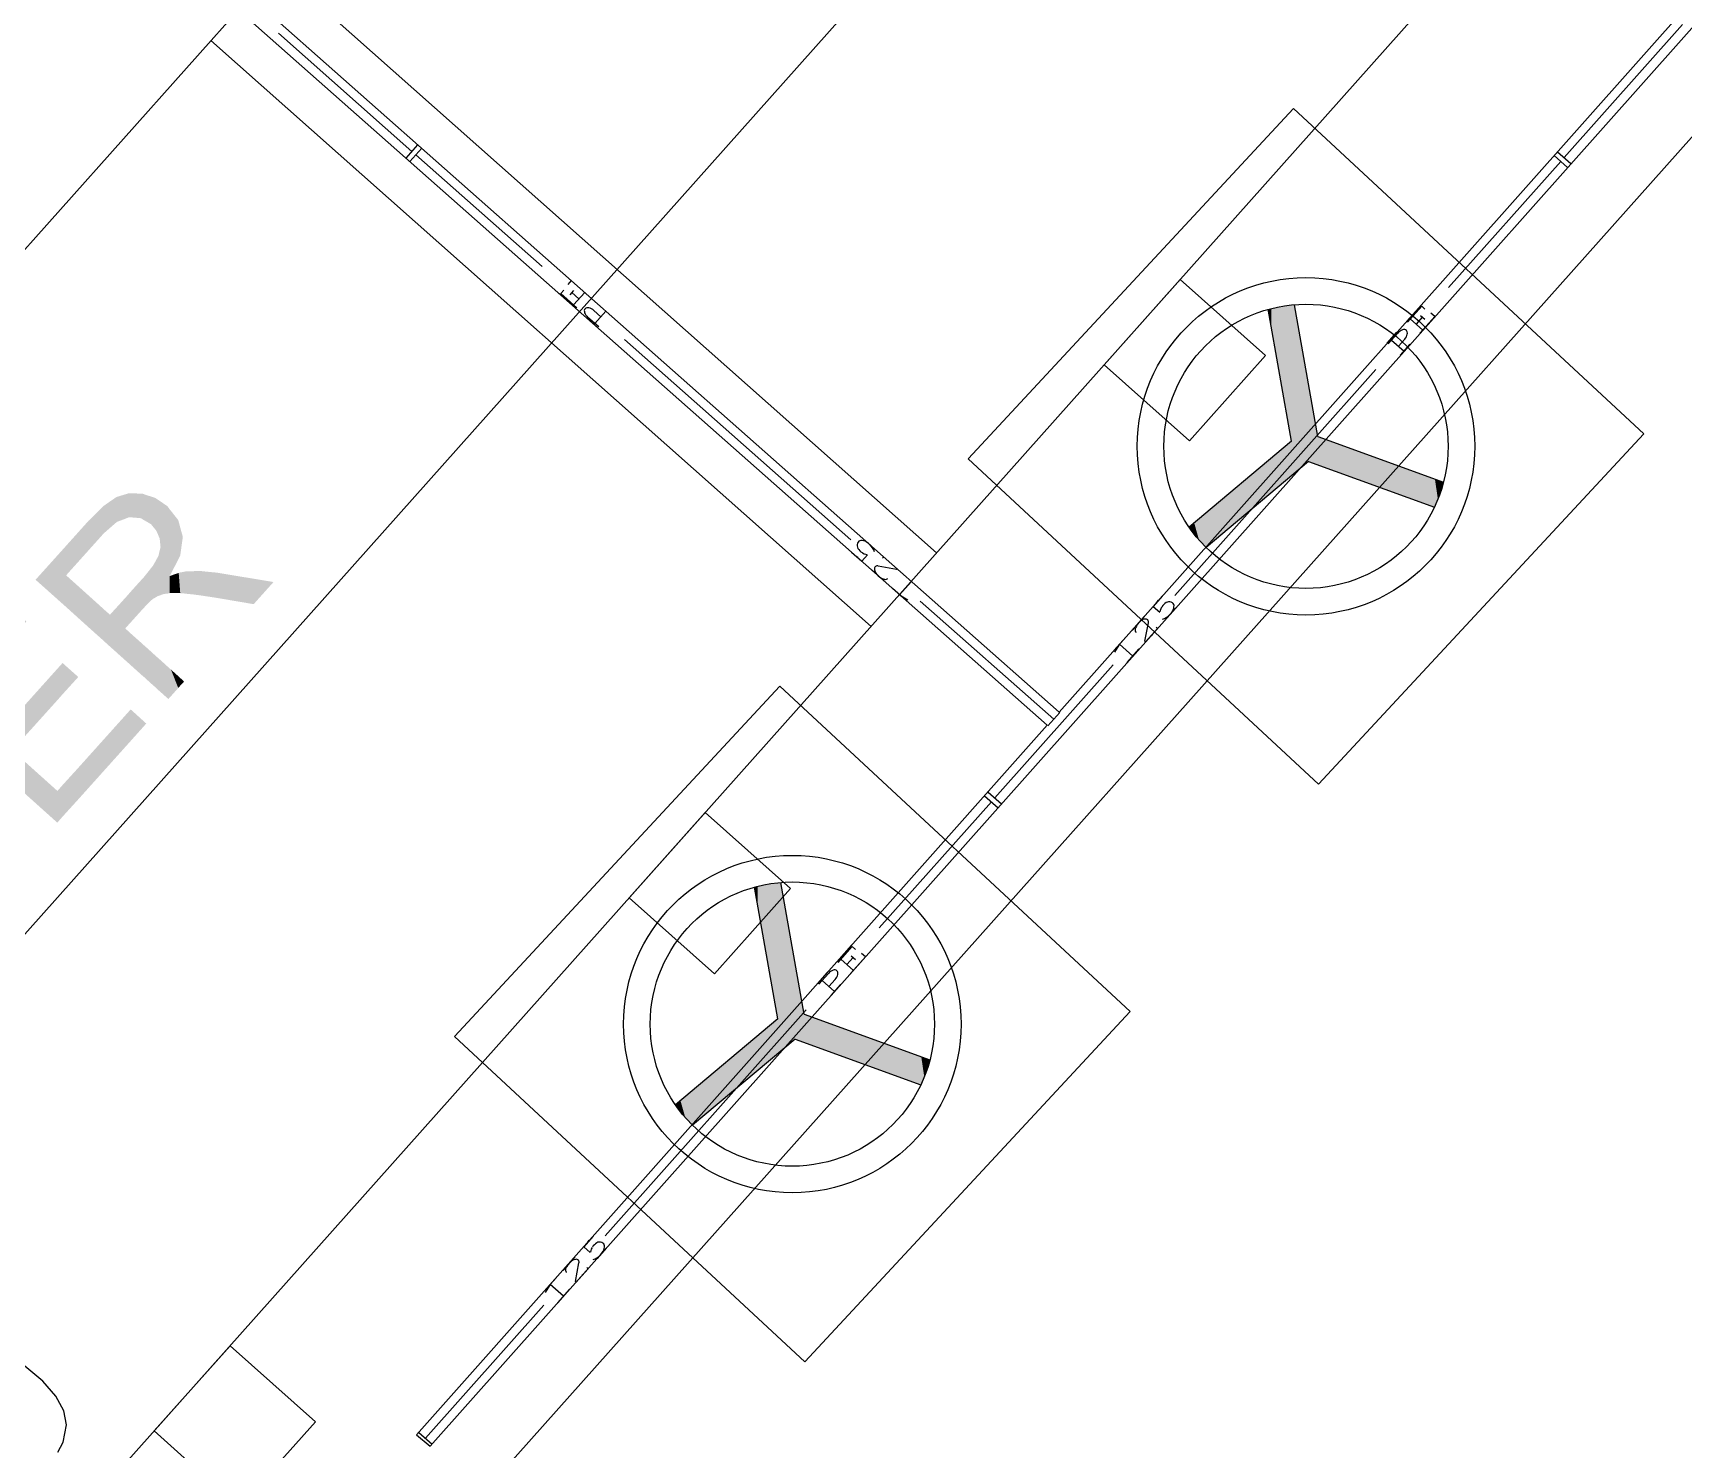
# Model space of a CAD drawing. Header units: inches. Extents: x 0.0008 to 0.0144, y 0.0003 to 0.0113.
# Drawn here: x 0.0104285 to 0.0108833, y 0.000872 to 0.0012624 of the extents above; entities that cross this region are included whole.
import ezdxf

# ---------------------------------------------------------------- set-up
doc = ezdxf.new("R2010")
doc.units = ezdxf.units.IN
doc.header["$MEASUREMENT"] = 0
for name, pattern in [('PUNKT', [6.35, 0, -6.35]), ('STRICHPUNKT', [25.4, 12.7, -6.35, 0, -6.35]), ('VERDECKT', [9.525, 6.35, -3.175])]:
    doc.linetypes.add(name, pattern=pattern)
doc.layers.add('Standard', color=7, linetype='Continuous')

# ---------------------------------------------------------------- blocks, each defined once
blk = doc.blocks.new('*U471')
at = {"color": 7, "linetype": 'ByBlock'}
for points in [[(0.264728, 0.027821), (0.264629, 0.027932), (0.264728, 0.028042)], [(0.264344, 0.027172), (0.264124, 0.02737), (0.264344, 0.027615)], [(0.264344, 0.027394), (0.264344, 0.027615), (0.264629, 0.027711)], [(0.265055, 0.027392), (0.265054, 0.027611), (0.265055, 0.027612)], [(0.265091, 0.027433), (0.265055, 0.027612), (0.265091, 0.027652)], [(0.264344, 0.027172), (0.264344, 0.027394), (0.264629, 0.026916)], [(0.264838, 0.027151), (0.264838, 0.02737), (0.265054, 0.027391)], [(0.264838, 0.027151), (0.264738, 0.02726), (0.264838, 0.02737)], [(0.264728, 0.026827), (0.264629, 0.027138), (0.264728, 0.027248)], [(0.264738, 0.026818), (0.264728, 0.027248), (0.264738, 0.02726)], [(0.264728, 0.026827), (0.264728, 0.027248), (0.264738, 0.026818)], [(0.264629, 0.026916), (0.264629, 0.027138), (0.264728, 0.026827)], [(0.264738, 0.026818), (0.264738, 0.02704), (0.264838, 0.026728)], [(0.265201, 0.026697), (0.265201, 0.026918), (0.265568, 0.027106)], [(0.264838, 0.026728), (0.264838, 0.026951), (0.265054, 0.026534)], [(0.265201, 0.026697), (0.265091, 0.026797), (0.265201, 0.026918)], [(0.265091, 0.026576), (0.265055, 0.026756), (0.265091, 0.026797)]]:
    blk.add_solid(points, dxfattribs=at)
at = {"color": 7, "linetype": 'ByBlock', "extrusion": (0, 0, -1)}
for points in [[(-0.264728, 0.027821), (-0.264728, 0.028042), (-0.264738, 0.027832)], [(-0.264738, 0.027832), (-0.264728, 0.028042), (-0.264738, 0.028033)], [(-0.264738, 0.027832), (-0.264738, 0.028033), (-0.264838, 0.027943)], [(-0.264629, 0.027711), (-0.264344, 0.027615), (-0.264629, 0.027932)], [(-0.264629, 0.027711), (-0.264629, 0.027932), (-0.264728, 0.027821)], [(-0.265054, 0.027391), (-0.264838, 0.02737), (-0.265054, 0.027611)], [(-0.265054, 0.027391), (-0.265054, 0.027611), (-0.265055, 0.027392)], [(-0.265055, 0.027392), (-0.265055, 0.027612), (-0.265091, 0.027433)], [(-0.265091, 0.027433), (-0.265091, 0.027652), (-0.265201, 0.027554)], [(-0.264629, 0.026916), (-0.264344, 0.027394), (-0.264629, 0.027138)], [(-0.265568, 0.027106), (-0.265201, 0.026918), (-0.265568, 0.027327)], [(-0.265568, 0.027106), (-0.265568, 0.027327), (-0.265677, 0.027228)], [(-0.264738, 0.02704), (-0.264738, 0.02726), (-0.264838, 0.027151)], [(-0.264838, 0.026728), (-0.264738, 0.02704), (-0.264838, 0.026951)], [(-0.265054, 0.026534), (-0.264838, 0.026951), (-0.265054, 0.026757)], [(-0.265054, 0.026534), (-0.265054, 0.026757), (-0.265055, 0.026535)], [(-0.265055, 0.026535), (-0.265054, 0.026757), (-0.265055, 0.026756)], [(-0.265055, 0.026535), (-0.265055, 0.026756), (-0.265091, 0.026576)], [(-0.265091, 0.026576), (-0.265091, 0.026797), (-0.265201, 0.026697)]]:
    blk.add_solid(points, dxfattribs=at)
blk = doc.blocks.new('*U472')
at = {"color": 7, "linetype": 'ByBlock'}
for points in [[(0.265423, 0.028598), (0.26538, 0.028753), (0.265423, 0.028783)], [(0.265468, 0.028637), (0.265423, 0.028783), (0.265468, 0.028814)], [(0.265471, 0.02864), (0.265468, 0.028814), (0.265471, 0.028815)], [(0.26553, 0.028662), (0.265471, 0.028815), (0.26553, 0.028833)], [(0.265555, 0.028672), (0.26553, 0.028833), (0.265555, 0.028841)], [(0.265558, 0.028673), (0.265558, 0.028841), (0.265639, 0.028666)], [(0.265639, 0.028666), (0.265639, 0.028838), (0.265649, 0.02866)], [(0.265649, 0.02866), (0.265649, 0.028838), (0.265658, 0.028654)], [(0.265658, 0.028654), (0.265658, 0.028835), (0.265661, 0.028653)], [(0.265661, 0.028653), (0.265661, 0.028834), (0.265696, 0.028632)], [(0.265696, 0.028632), (0.265696, 0.028822), (0.26571, 0.028624)], [(0.26571, 0.028624), (0.26571, 0.028818), (0.265724, 0.028607)], [(0.265724, 0.028607), (0.265724, 0.028813), (0.265724, 0.028607)], [(0.265724, 0.028607), (0.265724, 0.028813), (0.265742, 0.028585)], [(0.265742, 0.028585), (0.265742, 0.028807), (0.265747, 0.028579)], [(0.265747, 0.028579), (0.265747, 0.028803), (0.265759, 0.028552)], [(0.265759, 0.028552), (0.265759, 0.028795), (0.265762, 0.028544)], [(0.265762, 0.028544), (0.265762, 0.028793), (0.265771, 0.028524)], [(0.265771, 0.028524), (0.265771, 0.028787), (0.265777, 0.028464)], [(0.265377, 0.028557), (0.265273, 0.028648), (0.265377, 0.028751)], [(0.26538, 0.02856), (0.265377, 0.028751), (0.26538, 0.028753)], [(0.265273, 0.028441), (0.265116, 0.028473), (0.265273, 0.028648)], [(0.265116, 0.028044), (0.264902, 0.028235), (0.265116, 0.028473)], [(0.265771, 0.028125), (0.265762, 0.028401), (0.265771, 0.028439)], [(0.265777, 0.028127), (0.265771, 0.028439), (0.265777, 0.028464)], [(0.26571, 0.028089), (0.265696, 0.028298), (0.26571, 0.028316)], [(0.265724, 0.028101), (0.26571, 0.028316), (0.265724, 0.028333)], [(0.265742, 0.028111), (0.265724, 0.028333), (0.265742, 0.028365)], [(0.265724, 0.028101), (0.265724, 0.028333), (0.265724, 0.028333)], [(0.265747, 0.028114), (0.265742, 0.028365), (0.265747, 0.028375)], [(0.265759, 0.028121), (0.265747, 0.028375), (0.265759, 0.028396)], [(0.265762, 0.028122), (0.265759, 0.028396), (0.265762, 0.028401)], [(0.265116, 0.028044), (0.265116, 0.028266), (0.265273, 0.027902)], [(0.265639, 0.028015), (0.265558, 0.02814), (0.265639, 0.02823)], [(0.265649, 0.028027), (0.265639, 0.02823), (0.265649, 0.028241)], [(0.265658, 0.028036), (0.265649, 0.028241), (0.265658, 0.028251)], [(0.265661, 0.028039), (0.265658, 0.028251), (0.265661, 0.028254)], [(0.265696, 0.028076), (0.265661, 0.028254), (0.265696, 0.028298)], [(0.26585, 0.028142), (0.265841, 0.028261), (0.26585, 0.028264)], [(0.265901, 0.028142), (0.26585, 0.028264), (0.265901, 0.028282)], [(0.26585, 0.028142), (0.26585, 0.028264), (0.265901, 0.028142)], [(0.265904, 0.028142), (0.265901, 0.028282), (0.265904, 0.028283)], [(0.265901, 0.028142), (0.265901, 0.028282), (0.265904, 0.028142)], [(0.265915, 0.028141), (0.265904, 0.028283), (0.265915, 0.028286)], [(0.265904, 0.028142), (0.265904, 0.028283), (0.265915, 0.028141)], [(0.265915, 0.028141), (0.265915, 0.028286), (0.265917, 0.028141)], [(0.265917, 0.028141), (0.265915, 0.028286), (0.265917, 0.028286)], [(0.265933, 0.02814), (0.265917, 0.028286), (0.265933, 0.028289)], [(0.265917, 0.028141), (0.265917, 0.028286), (0.265933, 0.02814)], [(0.265942, 0.028139), (0.265933, 0.028289), (0.265942, 0.028291)], [(0.265933, 0.02814), (0.265933, 0.028289), (0.265942, 0.028139)], [(0.265955, 0.028137), (0.265942, 0.028291), (0.265955, 0.028294)], [(0.265942, 0.028139), (0.265942, 0.028291), (0.265955, 0.028137)], [(0.266007, 0.028132), (0.265955, 0.028294), (0.266007, 0.028295)], [(0.265955, 0.028137), (0.265955, 0.028294), (0.266007, 0.028132)], [(0.266058, 0.028125), (0.266007, 0.028295), (0.266058, 0.028296)], [(0.266007, 0.028132), (0.266007, 0.028295), (0.266058, 0.028125)], [(0.266058, 0.028125), (0.266058, 0.028296), (0.266125, 0.028115)], [(0.266125, 0.028115), (0.266125, 0.028289), (0.26617, 0.028108)], [(0.26617, 0.028108), (0.26617, 0.028285), (0.266429, 0.028064)], [(0.266429, 0.028064), (0.26617, 0.028285), (0.266429, 0.028242)], [(0.265273, 0.027902), (0.265273, 0.028125), (0.265377, 0.027809)], [(0.26553, 0.027671), (0.265471, 0.028043), (0.26553, 0.028108)], [(0.265555, 0.027922), (0.26553, 0.028108), (0.265555, 0.028136)], [(0.265558, 0.027925), (0.265555, 0.028136), (0.265558, 0.02814)], [(0.265377, 0.027809), (0.265377, 0.028031), (0.26538, 0.027806)], [(0.26538, 0.027806), (0.26538, 0.028028), (0.265423, 0.027767)], [(0.265468, 0.027727), (0.265423, 0.02799), (0.265468, 0.02804)], [(0.265423, 0.027767), (0.265423, 0.02799), (0.265468, 0.027727)], [(0.265471, 0.027724), (0.265468, 0.02804), (0.265471, 0.028043)], [(0.265468, 0.027727), (0.265468, 0.02804), (0.265471, 0.027724)], [(0.265471, 0.027724), (0.265471, 0.028043), (0.26553, 0.027671)], [(0.26553, 0.027671), (0.26553, 0.027894), (0.265555, 0.027649)], [(0.265555, 0.027649), (0.265555, 0.027871), (0.265558, 0.027646)], [(0.265558, 0.027646), (0.265558, 0.027868), (0.265639, 0.027573)], [(0.265639, 0.027573), (0.265639, 0.027796), (0.265649, 0.027564)], [(0.265649, 0.027564), (0.265649, 0.027786), (0.265658, 0.027556)], [(0.265658, 0.027556), (0.265658, 0.027778), (0.265661, 0.027554)], [(0.265661, 0.027554), (0.265661, 0.027776), (0.265696, 0.027522)], [(0.265696, 0.027522), (0.265696, 0.027745), (0.26571, 0.027509)], [(0.26571, 0.027509), (0.26571, 0.027732), (0.265724, 0.027497)], [(0.265724, 0.027497), (0.265724, 0.027719), (0.265724, 0.027497)], [(0.265724, 0.027497), (0.265724, 0.027719), (0.265742, 0.027481)], [(0.265742, 0.027481), (0.265742, 0.027703), (0.265747, 0.027476)], [(0.265747, 0.027476), (0.265747, 0.027698), (0.265759, 0.027465)], [(0.265759, 0.027465), (0.265759, 0.027688), (0.265762, 0.027462)], [(0.265762, 0.027462), (0.265762, 0.027685), (0.265771, 0.027454)], [(0.265771, 0.027454), (0.265771, 0.027677), (0.265777, 0.027449)], [(0.265777, 0.027449), (0.265777, 0.027672), (0.265799, 0.027429)], [(0.265799, 0.027429), (0.265799, 0.027652), (0.265824, 0.027407)], [(0.265824, 0.027407), (0.265824, 0.027629), (0.265832, 0.0274)]]:
    blk.add_solid(points, dxfattribs=at)
at = {"color": 7, "linetype": 'ByBlock', "extrusion": (0, 0, -1)}
for points in [[(-0.265423, 0.028598), (-0.265423, 0.028783), (-0.265468, 0.028637)], [(-0.265468, 0.028637), (-0.265468, 0.028814), (-0.265471, 0.02864)], [(-0.265471, 0.02864), (-0.265471, 0.028815), (-0.26553, 0.028662)], [(-0.26553, 0.028662), (-0.26553, 0.028833), (-0.265555, 0.028672)], [(-0.265555, 0.028672), (-0.265555, 0.028841), (-0.265558, 0.028673)], [(-0.265558, 0.028673), (-0.265555, 0.028841), (-0.265558, 0.028841)], [(-0.265639, 0.028666), (-0.265558, 0.028841), (-0.265639, 0.028838)], [(-0.265649, 0.02866), (-0.265639, 0.028838), (-0.265649, 0.028838)], [(-0.265658, 0.028654), (-0.265649, 0.028838), (-0.265658, 0.028835)], [(-0.265661, 0.028653), (-0.265658, 0.028835), (-0.265661, 0.028834)], [(-0.265696, 0.028632), (-0.265661, 0.028834), (-0.265696, 0.028822)], [(-0.26571, 0.028624), (-0.265696, 0.028822), (-0.26571, 0.028818)], [(-0.265724, 0.028607), (-0.26571, 0.028818), (-0.265724, 0.028813)], [(-0.265724, 0.028607), (-0.265724, 0.028813), (-0.265724, 0.028813)], [(-0.265742, 0.028585), (-0.265724, 0.028813), (-0.265742, 0.028807)], [(-0.265747, 0.028579), (-0.265742, 0.028807), (-0.265747, 0.028803)], [(-0.265759, 0.028552), (-0.265747, 0.028803), (-0.265759, 0.028795)], [(-0.265762, 0.028544), (-0.265759, 0.028795), (-0.265762, 0.028793)], [(-0.265771, 0.028524), (-0.265762, 0.028793), (-0.265771, 0.028787)], [(-0.265777, 0.028464), (-0.265771, 0.028787), (-0.265777, 0.028783)], [(-0.265777, 0.028127), (-0.265777, 0.028783), (-0.265799, 0.028135)], [(-0.265799, 0.028135), (-0.265777, 0.028783), (-0.265799, 0.028768)], [(-0.265799, 0.028135), (-0.265799, 0.028768), (-0.265824, 0.028138)], [(-0.265824, 0.028138), (-0.265799, 0.028768), (-0.265824, 0.028751)], [(-0.265377, 0.028557), (-0.265377, 0.028751), (-0.26538, 0.02856)], [(-0.26538, 0.02856), (-0.26538, 0.028753), (-0.265423, 0.028598)], [(-0.265824, 0.028138), (-0.265824, 0.028751), (-0.265832, 0.028139)], [(-0.265832, 0.028139), (-0.265824, 0.028751), (-0.265832, 0.028741)], [(-0.265832, 0.028139), (-0.265832, 0.028741), (-0.265841, 0.028141)], [(-0.265841, 0.028141), (-0.265832, 0.028741), (-0.265841, 0.028728)], [(-0.265841, 0.028261), (-0.265841, 0.028728), (-0.26585, 0.028278)], [(-0.26585, 0.028278), (-0.265841, 0.028728), (-0.26585, 0.028717)], [(-0.26585, 0.028278), (-0.26585, 0.028717), (-0.265901, 0.028376)], [(-0.265901, 0.028376), (-0.26585, 0.028717), (-0.265901, 0.028653)], [(-0.265901, 0.028376), (-0.265901, 0.028653), (-0.265904, 0.028382)], [(-0.265904, 0.028382), (-0.265901, 0.028653), (-0.265904, 0.028642)], [(-0.265273, 0.028441), (-0.265273, 0.028648), (-0.265377, 0.028557)], [(-0.265904, 0.028382), (-0.265904, 0.028642), (-0.265915, 0.028405)], [(-0.265915, 0.028405), (-0.265904, 0.028642), (-0.265915, 0.0286)], [(-0.265915, 0.028405), (-0.265915, 0.0286), (-0.265917, 0.028419)], [(-0.265917, 0.028419), (-0.265915, 0.0286), (-0.265917, 0.028593)], [(-0.265917, 0.028419), (-0.265917, 0.028593), (-0.265933, 0.028536)], [(-0.265116, 0.028266), (-0.265116, 0.028473), (-0.265273, 0.028441)], [(-0.265771, 0.028125), (-0.265771, 0.028439), (-0.265777, 0.028127)], [(-0.26571, 0.028089), (-0.26571, 0.028316), (-0.265724, 0.028101)], [(-0.265724, 0.028101), (-0.265724, 0.028333), (-0.265724, 0.028101)], [(-0.265724, 0.028101), (-0.265724, 0.028333), (-0.265742, 0.028111)], [(-0.265742, 0.028111), (-0.265742, 0.028365), (-0.265747, 0.028114)], [(-0.265747, 0.028114), (-0.265747, 0.028375), (-0.265759, 0.028121)], [(-0.265759, 0.028121), (-0.265759, 0.028396), (-0.265762, 0.028122)], [(-0.265762, 0.028122), (-0.265762, 0.028401), (-0.265771, 0.028125)], [(-0.265273, 0.027902), (-0.265116, 0.028266), (-0.265273, 0.028125)], [(-0.265639, 0.028015), (-0.265639, 0.02823), (-0.265649, 0.028027)], [(-0.265649, 0.028027), (-0.265649, 0.028241), (-0.265658, 0.028036)], [(-0.265658, 0.028036), (-0.265658, 0.028251), (-0.265661, 0.028039)], [(-0.265661, 0.028039), (-0.265661, 0.028254), (-0.265696, 0.028076)], [(-0.265696, 0.028076), (-0.265696, 0.028298), (-0.26571, 0.028089)], [(-0.265841, 0.028141), (-0.265841, 0.028261), (-0.26585, 0.028142)], [(-0.266125, 0.028115), (-0.266058, 0.028296), (-0.266125, 0.028289)], [(-0.26617, 0.028108), (-0.266125, 0.028289), (-0.26617, 0.028285)], [(-0.266429, 0.028064), (-0.266429, 0.028242), (-0.266568, 0.028219)], [(-0.265377, 0.027809), (-0.265273, 0.028125), (-0.265377, 0.028031)], [(-0.26553, 0.027894), (-0.26553, 0.028108), (-0.265555, 0.027922)], [(-0.265555, 0.027922), (-0.265555, 0.028136), (-0.265558, 0.027925)], [(-0.265558, 0.027925), (-0.265558, 0.02814), (-0.265639, 0.028015)], [(-0.26538, 0.027806), (-0.265377, 0.028031), (-0.26538, 0.028028)], [(-0.265423, 0.027767), (-0.26538, 0.028028), (-0.265423, 0.02799)], [(-0.265555, 0.027649), (-0.26553, 0.027894), (-0.265555, 0.027871)], [(-0.265558, 0.027646), (-0.265555, 0.027871), (-0.265558, 0.027868)], [(-0.265639, 0.027573), (-0.265558, 0.027868), (-0.265639, 0.027796)], [(-0.265649, 0.027564), (-0.265639, 0.027796), (-0.265649, 0.027786)], [(-0.265658, 0.027556), (-0.265649, 0.027786), (-0.265658, 0.027778)], [(-0.265661, 0.027554), (-0.265658, 0.027778), (-0.265661, 0.027776)], [(-0.265696, 0.027522), (-0.265661, 0.027776), (-0.265696, 0.027745)], [(-0.26571, 0.027509), (-0.265696, 0.027745), (-0.26571, 0.027732)], [(-0.265724, 0.027497), (-0.26571, 0.027732), (-0.265724, 0.027719)], [(-0.265724, 0.027497), (-0.265724, 0.027719), (-0.265724, 0.027719)], [(-0.265742, 0.027481), (-0.265724, 0.027719), (-0.265742, 0.027703)], [(-0.265747, 0.027476), (-0.265742, 0.027703), (-0.265747, 0.027698)], [(-0.265759, 0.027465), (-0.265747, 0.027698), (-0.265759, 0.027688)], [(-0.265762, 0.027462), (-0.265759, 0.027688), (-0.265762, 0.027685)], [(-0.265771, 0.027454), (-0.265762, 0.027685), (-0.265771, 0.027677)], [(-0.265777, 0.027449), (-0.265771, 0.027677), (-0.265777, 0.027672)], [(-0.265799, 0.027429), (-0.265777, 0.027672), (-0.265799, 0.027652)], [(-0.265824, 0.027407), (-0.265799, 0.027652), (-0.265824, 0.027629)], [(-0.265832, 0.0274), (-0.265824, 0.027629), (-0.265832, 0.027622)], [(-0.265832, 0.0274), (-0.265832, 0.027622), (-0.265841, 0.02741)], [(-0.265841, 0.02741), (-0.265832, 0.027622), (-0.265841, 0.027614)], [(-0.265841, 0.02741), (-0.265841, 0.027614), (-0.26585, 0.02742)], [(-0.26585, 0.02742), (-0.265841, 0.027614), (-0.26585, 0.027606)], [(-0.26585, 0.02742), (-0.26585, 0.027606), (-0.265901, 0.027477)], [(-0.265901, 0.027477), (-0.26585, 0.027606), (-0.265901, 0.02756)], [(-0.265901, 0.027477), (-0.265901, 0.02756), (-0.265904, 0.02748)], [(-0.265904, 0.02748), (-0.265901, 0.02756), (-0.265904, 0.027557)], [(-0.265904, 0.02748), (-0.265904, 0.027557), (-0.265915, 0.027493)], [(-0.265915, 0.027493), (-0.265904, 0.027557), (-0.265915, 0.027547)], [(-0.265915, 0.027493), (-0.265915, 0.027547), (-0.265917, 0.027495)], [(-0.265917, 0.027495), (-0.265915, 0.027547), (-0.265917, 0.027545)], [(-0.265917, 0.027495), (-0.265917, 0.027545), (-0.265933, 0.027512)], [(-0.265933, 0.027512), (-0.265917, 0.027545), (-0.265933, 0.027531)], [(-0.265933, 0.027512), (-0.265933, 0.027531), (-0.265942, 0.027523)]]:
    blk.add_solid(points, dxfattribs=at)
blk = doc.blocks.new('*U615')
at = {"layer": 'Standard', "color": 4, "linetype": 'ByBlock'}
for points in [[(0.27006, 0.025383), (0.270008, 0.0261), (0.27006, 0.026108)], [(0.270099, 0.02516), (0.27006, 0.026108), (0.270099, 0.026113)], [(0.27006, 0.025383), (0.27006, 0.026108), (0.270099, 0.02516)], [(0.270111, 0.024927), (0.270099, 0.026113), (0.270111, 0.026114)], [(0.270119, 0.024934), (0.270111, 0.026114), (0.270119, 0.026115)], [(0.269958, 0.02596), (0.269936, 0.026083), (0.269958, 0.026088)], [(0.270008, 0.025673), (0.269958, 0.026088), (0.270008, 0.0261)], [(0.269958, 0.02596), (0.269958, 0.026088), (0.270008, 0.025673)], [(0.270008, 0.025673), (0.270008, 0.0261), (0.27006, 0.025383)], [(0.270219, 0.025017), (0.270219, 0.025552), (0.270283, 0.024994)], [(0.270283, 0.024994), (0.270283, 0.025193), (0.2711, 0.024698)], [(0.2711, 0.024698), (0.270283, 0.025193), (0.2711, 0.024896)], [(0.270008, 0.02484), (0.269958, 0.025041), (0.270008, 0.025084)], [(0.27006, 0.024884), (0.270008, 0.025084), (0.27006, 0.025127)], [(0.270099, 0.024917), (0.27006, 0.025127), (0.270099, 0.02516)], [(0.269936, 0.024779), (0.269502, 0.024658), (0.269936, 0.025023)], [(0.269958, 0.024798), (0.269936, 0.025023), (0.269958, 0.025041)], [(0.269502, 0.024415), (0.269502, 0.024658), (0.269936, 0.024779)], [(0.269451, 0.024469), (0.269417, 0.024587), (0.269451, 0.024615)], [(0.269486, 0.024431), (0.269451, 0.024615), (0.269486, 0.024645)], [(0.269451, 0.024469), (0.269451, 0.024615), (0.269486, 0.024431)], [(0.269502, 0.024415), (0.269486, 0.024645), (0.269502, 0.024658)], [(0.269486, 0.024431), (0.269486, 0.024645), (0.269502, 0.024415)], [(0.269386, 0.024551), (0.269382, 0.024557), (0.269386, 0.024561)], [(0.269417, 0.024509), (0.269386, 0.024561), (0.269417, 0.024587)], [(0.269386, 0.024551), (0.269386, 0.024561), (0.269417, 0.024509)], [(0.269417, 0.024509), (0.269417, 0.024587), (0.269451, 0.024469)]]:
    blk.add_solid(points, dxfattribs=at)
at = {"layer": 'Standard', "color": 4, "linetype": 'ByBlock', "extrusion": (0, 0, -1)}
for points in [[(-0.270099, 0.024917), (-0.270099, 0.026113), (-0.270111, 0.024927)], [(-0.270111, 0.024927), (-0.270111, 0.026114), (-0.270119, 0.024934)], [(-0.270119, 0.024934), (-0.270119, 0.026115), (-0.270219, 0.025017)], [(-0.270219, 0.025017), (-0.270119, 0.026115), (-0.270219, 0.025552)], [(-0.270283, 0.024994), (-0.270219, 0.025552), (-0.270283, 0.025193)], [(-0.270008, 0.02484), (-0.270008, 0.025084), (-0.27006, 0.024884)], [(-0.27006, 0.024884), (-0.27006, 0.025127), (-0.270099, 0.024917)], [(-0.269936, 0.024779), (-0.269936, 0.025023), (-0.269958, 0.024798)], [(-0.269958, 0.024798), (-0.269958, 0.025041), (-0.270008, 0.02484)], [(-0.2711, 0.024698), (-0.2711, 0.024896), (-0.271103, 0.024705)], [(-0.271103, 0.024705), (-0.2711, 0.024896), (-0.271103, 0.024895)], [(-0.271103, 0.024705), (-0.271103, 0.024895), (-0.271124, 0.024753)], [(-0.271124, 0.024753), (-0.271103, 0.024895), (-0.271124, 0.024887)], [(-0.271124, 0.024753), (-0.271124, 0.024887), (-0.271142, 0.024801)], [(-0.271142, 0.024801), (-0.271124, 0.024887), (-0.271142, 0.024881)], [(-0.271142, 0.024801), (-0.271142, 0.024881), (-0.271157, 0.024851)], [(-0.271157, 0.024851), (-0.271142, 0.024881), (-0.271157, 0.024875)], [(-0.271157, 0.024851), (-0.271157, 0.024875), (-0.271163, 0.024873)]]:
    blk.add_solid(points, dxfattribs=at)
blk = doc.blocks.new('*U616')
at = {"layer": 'Standard', "color": 4, "linetype": 'ByBlock'}
for points in [[(0.273656, 0.029429), (0.273604, 0.030146), (0.273656, 0.030155)], [(0.273695, 0.029206), (0.273656, 0.030155), (0.273695, 0.030159)], [(0.273656, 0.029429), (0.273656, 0.030155), (0.273695, 0.029206)], [(0.273708, 0.028973), (0.273695, 0.030159), (0.273708, 0.030161)], [(0.273715, 0.02898), (0.273708, 0.030161), (0.273715, 0.030161)], [(0.273554, 0.030006), (0.273532, 0.030129), (0.273554, 0.030134)], [(0.273604, 0.029719), (0.273554, 0.030134), (0.273604, 0.030146)], [(0.273554, 0.030006), (0.273554, 0.030134), (0.273604, 0.029719)], [(0.273604, 0.029719), (0.273604, 0.030146), (0.273656, 0.029429)], [(0.273815, 0.029064), (0.273815, 0.029598), (0.273879, 0.02904)], [(0.273879, 0.02904), (0.273879, 0.029239), (0.274696, 0.028744)], [(0.274696, 0.028744), (0.273879, 0.029239), (0.274696, 0.028942)], [(0.273604, 0.028886), (0.273554, 0.029087), (0.273604, 0.02913)], [(0.273656, 0.02893), (0.273604, 0.02913), (0.273656, 0.029173)], [(0.273695, 0.028963), (0.273656, 0.029173), (0.273695, 0.029206)], [(0.273532, 0.028825), (0.273098, 0.028704), (0.273532, 0.029069)], [(0.273554, 0.028844), (0.273532, 0.029069), (0.273554, 0.029087)], [(0.273098, 0.028461), (0.273098, 0.028704), (0.273532, 0.028825)], [(0.273047, 0.028515), (0.273014, 0.028633), (0.273047, 0.028661)], [(0.273082, 0.028477), (0.273047, 0.028661), (0.273082, 0.028691)], [(0.273047, 0.028515), (0.273047, 0.028661), (0.273082, 0.028477)], [(0.273098, 0.028461), (0.273082, 0.028691), (0.273098, 0.028704)], [(0.273082, 0.028477), (0.273082, 0.028691), (0.273098, 0.028461)], [(0.272982, 0.028597), (0.272978, 0.028603), (0.272982, 0.028607)], [(0.273014, 0.028555), (0.272982, 0.028607), (0.273014, 0.028633)], [(0.272982, 0.028597), (0.272982, 0.028607), (0.273014, 0.028555)], [(0.273014, 0.028555), (0.273014, 0.028633), (0.273047, 0.028515)]]:
    blk.add_solid(points, dxfattribs=at)
at = {"layer": 'Standard', "color": 4, "linetype": 'ByBlock', "extrusion": (0, 0, -1)}
for points in [[(-0.273695, 0.028963), (-0.273695, 0.030159), (-0.273708, 0.028973)], [(-0.273708, 0.028973), (-0.273708, 0.030161), (-0.273715, 0.02898)], [(-0.273715, 0.02898), (-0.273715, 0.030161), (-0.273815, 0.029064)], [(-0.273815, 0.029064), (-0.273715, 0.030161), (-0.273815, 0.029598)], [(-0.273879, 0.02904), (-0.273815, 0.029598), (-0.273879, 0.029239)], [(-0.273604, 0.028886), (-0.273604, 0.02913), (-0.273656, 0.02893)], [(-0.273656, 0.02893), (-0.273656, 0.029173), (-0.273695, 0.028963)], [(-0.273532, 0.028825), (-0.273532, 0.029069), (-0.273554, 0.028844)], [(-0.273554, 0.028844), (-0.273554, 0.029087), (-0.273604, 0.028886)], [(-0.274696, 0.028744), (-0.274696, 0.028942), (-0.274699, 0.028751)], [(-0.274699, 0.028751), (-0.274696, 0.028942), (-0.274699, 0.028941)], [(-0.274699, 0.028751), (-0.274699, 0.028941), (-0.27472, 0.028799)], [(-0.27472, 0.028799), (-0.274699, 0.028941), (-0.27472, 0.028933)], [(-0.27472, 0.028799), (-0.27472, 0.028933), (-0.274738, 0.028847)], [(-0.274738, 0.028847), (-0.27472, 0.028933), (-0.274738, 0.028927)], [(-0.274738, 0.028847), (-0.274738, 0.028927), (-0.274753, 0.028897)], [(-0.274753, 0.028897), (-0.274738, 0.028927), (-0.274753, 0.028921)], [(-0.274753, 0.028897), (-0.274753, 0.028921), (-0.274759, 0.028919)]]:
    blk.add_solid(points, dxfattribs=at)

msp = doc.modelspace()

# ---------------------------------------------------------------- linework, layer by layer
at = {"layer": 'Standard', "color": 4, "linetype": 'STRICHPUNKT'}
msp.add_line((0.01000632, 0.00054262), (0.01431137, 0.00537433), dxfattribs=at)
at = {"layer": 'Standard', "color": 2, "linetype": 'ByBlock'}
for p, q in [((0.01425559, 0.00513477), (0.01008138, 0.00044991)), ((0.01303931, 0.00413544), (0.00992559, 0.0006408))]:
    msp.add_line(p, q, dxfattribs=at)
at = {"layer": 'Standard', "color": 100, "linetype": 'ByBlock'}
msp.add_line((0.01014162, 0.00039867), (0.01431496, 0.00508186), dxfattribs=at)
at = {"layer": 'Standard', "color": 51, "linetype": 'ByBlock'}
for p, q in [((0.01359683, 0.00432026), (0.01071135, 0.00107515)), ((0.01053802, 0.00087275), (0.01300429, 0.00364646)), ((0.01071135, 0.00107515), (0.01044084, 0.00131447)), ((0.01043756, 0.00131079), (0.01070808, 0.00107148)), ((0.01078263, 0.00115113), (0.0107762, 0.00118745)), ((0.0107754, 0.00114985), (0.01076897, 0.00118617)), ((0.01078263, 0.00115113), (0.0108173, 0.00113854)), ((0.0107754, 0.00114985), (0.01074717, 0.00112612)), ((0.01078012, 0.00114423), (0.01075189, 0.0011205)), ((0.01078012, 0.00114423), (0.01081479, 0.00113164)), ((0.01070808, 0.00107148), (0.01053417, 0.00087589)), ((0.01064105, 0.00099183), (0.01063462, 0.00102815)), ((0.01063382, 0.00099055), (0.01062739, 0.00102687)), ((0.01064105, 0.00099183), (0.01067572, 0.00097924)), ((0.01063382, 0.00099055), (0.01060559, 0.00096682)), ((0.01063855, 0.00098494), (0.01061031, 0.00096121)), ((0.01063855, 0.00098494), (0.01067322, 0.00097235)), ((0.01043117, 0.00089063), (0.01042513, 0.00089569)), ((0.01043478, 0.00088656), (0.01043117, 0.00089063)), ((0.01043698, 0.00088244), (0.01043478, 0.00088656)), ((0.0104377, 0.00087863), (0.01043698, 0.00088244)), ((0.01043683, 0.00087388), (0.0104377, 0.00087863)), ((0.01043536, 0.0008711), (0.01043683, 0.00087388)), ((0.01053417, 0.00087589), (0.01053802, 0.00087275))]:
    msp.add_line(p, q, dxfattribs=at)
at = {"layer": 'Standard', "color": 51, "linetype": 'VERDECKT'}
for p, q in [((0.01067754, 0.00111899), (0.0104956, 0.00128054)), ((0.01065953, 0.00109871), (0.01047755, 0.00126029))]:
    msp.add_line(p, q, dxfattribs=at)
at = {"layer": 'Standard', "color": 7, "linetype": 'ByBlock'}
for p, q in [((0.01085056, 0.00122799), (0.01088321, 0.00126471)), ((0.01053295, 0.0012297), (0.01049615, 0.00126226)), ((0.01053132, 0.00122786), (0.01053458, 0.00123154)), ((0.01053238, 0.00122692), (0.01053564, 0.0012306)), ((0.01056887, 0.00119793), (0.01053401, 0.00122876)), ((0.01084777, 0.00122857), (0.01084778, 0.00122856)), ((0.01084778, 0.00122856), (0.01085146, 0.00122529)), ((0.01084871, 0.00122963), (0.01084872, 0.00122962)), ((0.01084872, 0.00122962), (0.0108524, 0.00122635)), ((0.01053132, 0.00122785), (0.01053132, 0.00122786)), ((0.01053238, 0.00122691), (0.01053238, 0.00122692)), ((0.0108187, 0.00119215), (0.01084962, 0.00122693)), ((0.01085146, 0.00122529), (0.01085147, 0.00122528)), ((0.0108524, 0.00122635), (0.01085241, 0.00122634)), ((0.01057686, 0.00119413), (0.01057589, 0.00119303)), ((0.01074474, 0.00119438), (0.01072379, 0.00117086)), ((0.01076826, 0.00117342), (0.01074474, 0.00119438)), ((0.01057361, 0.00119045), (0.0105736, 0.00119044)), ((0.01057821, 0.00118638), (0.01057361, 0.00119045)), ((0.01057399, 0.00119053), (0.01057479, 0.00119143)), ((0.01057841, 0.00118661), (0.01057399, 0.00119053)), ((0.01057655, 0.00119021), (0.01057759, 0.00119139)), ((0.010579, 0.00118906), (0.01057705, 0.00119078)), ((0.01057732, 0.00118716), (0.01057732, 0.00118716)), ((0.01057753, 0.0011874), (0.01058058, 0.00119084)), ((0.01080713, 0.00118284), (0.01081121, 0.00118743)), ((0.01080736, 0.00118263), (0.01081129, 0.00118704)), ((0.01081121, 0.00118743), (0.01081119, 0.00118744)), ((0.01081129, 0.00118704), (0.01081219, 0.00118624)), ((0.01058422, 0.00118106), (0.01058121, 0.00118372)), ((0.01058443, 0.0011813), (0.01058143, 0.00118396)), ((0.0105831, 0.00118586), (0.01058505, 0.00118413)), ((0.01058337, 0.00118224), (0.01058642, 0.00118568)), ((0.0108079, 0.00118374), (0.01080791, 0.00118372)), ((0.01080815, 0.00118351), (0.01081159, 0.00118045)), ((0.01080981, 0.00118204), (0.01081153, 0.00118398)), ((0.01081081, 0.00117957), (0.01081489, 0.00118416)), ((0.01081096, 0.00118449), (0.01081214, 0.00118344)), ((0.01081489, 0.00118416), (0.01081379, 0.00118514)), ((0.01058316, 0.00118199), (0.01058316, 0.001182)), ((0.01080179, 0.00117684), (0.01080446, 0.00117984)), ((0.01080203, 0.00117662), (0.0108047, 0.00117963)), ((0.01065397, 0.00112264), (0.01059151, 0.00117789)), ((0.0107473, 0.00114991), (0.01076826, 0.00117342)), ((0.01080272, 0.00117791), (0.01080273, 0.0011779)), ((0.01080297, 0.00117768), (0.01080641, 0.00117463)), ((0.01080659, 0.00117794), (0.01080487, 0.001176)), ((0.01080547, 0.00117357), (0.01080814, 0.00117657)), ((0.01072379, 0.00117086), (0.0107473, 0.00114991)), ((0.0107432, 0.00110724), (0.01079861, 0.00116955)), ((0.0106541, 0.00111923), (0.01065693, 0.00111673)), ((0.01065883, 0.00112162), (0.01065818, 0.00112208)), ((0.01065582, 0.00111771), (0.01065557, 0.00111793)), ((0.01065693, 0.00111673), (0.01065852, 0.00111851)), ((0.01066656, 0.00111442), (0.01066143, 0.00111539)), ((0.0106627, 0.00111754), (0.01066302, 0.0011179)), ((0.01066674, 0.00111462), (0.01066656, 0.00111442)), ((0.01065976, 0.00111422), (0.01065977, 0.00111422)), ((0.01065977, 0.00111422), (0.01066348, 0.00111093)), ((0.01066045, 0.00111419), (0.01066056, 0.00111393)), ((0.01066348, 0.00111093), (0.01066348, 0.00111093)), ((0.01067063, 0.00111117), (0.01066737, 0.00110749)), ((0.01066914, 0.00110593), (0.01066543, 0.00110921)), ((0.01066737, 0.00110749), (0.01066737, 0.00110749)), ((0.01066737, 0.00110749), (0.01066963, 0.00110611)), ((0.01070987, 0.00107318), (0.01067307, 0.00110573)), ((0.01073979, 0.0011071), (0.01073728, 0.00110428)), ((0.01073477, 0.00110146), (0.01073148, 0.00109775)), ((0.01073474, 0.00110077), (0.01073448, 0.00110066)), ((0.01073475, 0.00110147), (0.01073477, 0.00110146)), ((0.01073728, 0.00110428), (0.01073907, 0.00110269)), ((0.01074347, 0.00110383), (0.01074096, 0.00110101)), ((0.01074096, 0.00110101), (0.01074097, 0.001101)), ((0.01073148, 0.00109775), (0.01073146, 0.00109777)), ((0.01073495, 0.00109466), (0.01073594, 0.00109978)), ((0.01073845, 0.00109819), (0.01073515, 0.00109448)), ((0.01073709, 0.00109664), (0.01073669, 0.00109618)), ((0.01073809, 0.00109851), (0.01073845, 0.00109819)), ((0.01072645, 0.0010921), (0.01072975, 0.00109581)), ((0.01072802, 0.00109386), (0.01072664, 0.00109162)), ((0.01072802, 0.00109386), (0.010728, 0.00109388)), ((0.0107317, 0.00109059), (0.01072802, 0.00109386)), ((0.01073013, 0.00108883), (0.01073343, 0.00109254)), ((0.01073515, 0.00109448), (0.01073495, 0.00109466)), ((0.01069361, 0.00105145), (0.01072625, 0.00108817)), ((0.0107317, 0.00109059), (0.01073167, 0.00109054)), ((0.01073171, 0.00109059), (0.0107317, 0.00109059)), ((0.01070824, 0.00107133), (0.0107115, 0.00107502)), ((0.01070824, 0.00107133), (0.01070824, 0.00107133)), ((0.0106908, 0.00105205), (0.01069082, 0.00105203)), ((0.01069082, 0.00105203), (0.0106945, 0.00104876)), ((0.01069174, 0.00105311), (0.01069177, 0.00105308)), ((0.01069177, 0.00105308), (0.01069544, 0.00104982)), ((0.01061378, 0.00104741), (0.01059282, 0.0010239)), ((0.01063729, 0.00102646), (0.01061378, 0.00104741)), ((0.01066174, 0.00101561), (0.01069266, 0.00105039)), ((0.0106945, 0.00104876), (0.01069451, 0.00104875)), ((0.01069544, 0.00104982), (0.01069545, 0.00104981)), ((0.01059282, 0.0010239), (0.01061634, 0.00100294)), ((0.01061634, 0.00100294), (0.01063729, 0.00102646)), ((0.01065017, 0.0010063), (0.01065425, 0.00101089)), ((0.01065041, 0.00100609), (0.01065433, 0.00101051)), ((0.01065425, 0.00101089), (0.01065423, 0.00101091)), ((0.01065433, 0.00101051), (0.01065524, 0.0010097)), ((0.01065093, 0.00100721), (0.01065096, 0.00100719)), ((0.01065119, 0.00100698), (0.01065464, 0.00100392)), ((0.01065285, 0.0010055), (0.01065458, 0.00100744)), ((0.01065385, 0.00100303), (0.01065793, 0.00100762)), ((0.010654, 0.00100795), (0.01065518, 0.00100691)), ((0.01065793, 0.00100762), (0.01065683, 0.0010086)), ((0.01064484, 0.0010003), (0.0106475, 0.0010033)), ((0.01064508, 0.00100009), (0.01064774, 0.00100309)), ((0.01064575, 0.00100138), (0.01064578, 0.00100136)), ((0.01064602, 0.00100115), (0.01064946, 0.00099809)), ((0.01064964, 0.00100141), (0.01064791, 0.00099946)), ((0.01064851, 0.00099703), (0.01065118, 0.00100003)), ((0.01058625, 0.0009307), (0.01064165, 0.00099302)), ((0.01058284, 0.00093057), (0.01058033, 0.00092774)), ((0.01057782, 0.00092492), (0.01057452, 0.00092121)), ((0.01057778, 0.00092423), (0.01057752, 0.00092413)), ((0.01057779, 0.00092495), (0.01057782, 0.00092492)), ((0.01058033, 0.00092774), (0.01058211, 0.00092616)), ((0.01058652, 0.0009273), (0.01058401, 0.00092447)), ((0.01058401, 0.00092447), (0.01058401, 0.00092447)), ((0.0105695, 0.00091556), (0.01057279, 0.00091927)), ((0.01057452, 0.00092121), (0.01057449, 0.00092124)), ((0.010578, 0.00091812), (0.01057898, 0.00092325)), ((0.01058149, 0.00092165), (0.0105782, 0.00091794)), ((0.01058002, 0.00091999), (0.01057983, 0.00091978)), ((0.01058113, 0.00092197), (0.01058149, 0.00092165)), ((0.01057107, 0.00091733), (0.01056969, 0.00091508)), ((0.01057107, 0.00091733), (0.01057104, 0.00091736)), ((0.01057474, 0.00091406), (0.01057107, 0.00091733)), ((0.01057318, 0.00091229), (0.01057647, 0.000916)), ((0.0105782, 0.00091794), (0.010578, 0.00091812)), ((0.01053665, 0.00087491), (0.0105693, 0.00091163)), ((0.01057475, 0.00091406), (0.01057474, 0.00091406)), ((0.01057474, 0.00091406), (0.01057474, 0.00091405)), ((0.01048281, 0.00090045), (0.01046186, 0.00087693)), ((0.01050633, 0.00087949), (0.01048281, 0.00090045)), ((0.01048538, 0.00085598), (0.01050633, 0.00087949)), ((0.01046186, 0.00087693), (0.01048538, 0.00085598)), ((0.01053478, 0.00087658), (0.01053481, 0.00087655)), ((0.01053481, 0.00087655), (0.01053849, 0.00087328)), ((0.01053849, 0.00087328), (0.01053849, 0.00087328))]:
    msp.add_line(p, q, dxfattribs=at)
at = {"layer": 'Standard', "color": 51, "linetype": 'PUNKT'}
for p, q in [((0.01068623, 0.00114496), (0.01077594, 0.00124156)), ((0.01077594, 0.00124156), (0.01087254, 0.00115185)), ((0.01087254, 0.00115185), (0.01078283, 0.00105525)), ((0.01078283, 0.00105525), (0.01068623, 0.00114496)), ((0.01054465, 0.00098566), (0.01063436, 0.00108226)), ((0.01063436, 0.00108226), (0.01073096, 0.00099256)), ((0.01073096, 0.00099256), (0.01064125, 0.00089596)), ((0.01064125, 0.00089596), (0.01054465, 0.00098566))]:
    msp.add_line(p, q, dxfattribs=at)
at = {"layer": 'Standard', "color": 7, "linetype": 'ByBlock'}
for points in [[(0.01058311, 0.00118586), (0.01058278, 0.00118612), (0.01058243, 0.00118633), (0.01058208, 0.00118648), (0.01058174, 0.00118658), (0.01058141, 0.00118661), (0.01058112, 0.00118657), (0.01058087, 0.00118648), (0.01058067, 0.00118632), (0.01058054, 0.0011861), (0.01058047, 0.00118585), (0.01058048, 0.00118555), (0.01058055, 0.00118523), (0.01058068, 0.0011849), (0.01058088, 0.00118457), (0.01058113, 0.00118425), (0.01058143, 0.00118396)], [(0.0108066, 0.00117794), (0.01080685, 0.00117826), (0.01080707, 0.00117861), (0.01080722, 0.00117896), (0.01080732, 0.00117931), (0.01080735, 0.00117963), (0.01080732, 0.00117993), (0.01080722, 0.00118018), (0.01080706, 0.00118037), (0.01080685, 0.0011805), (0.01080659, 0.00118057), (0.0108063, 0.00118057), (0.01080598, 0.0011805), (0.01080564, 0.00118037), (0.01080531, 0.00118017), (0.01080499, 0.00117992), (0.0108047, 0.00117963)], [(0.01065564, 0.00112096), (0.01065573, 0.00112062), (0.01065589, 0.00112027), (0.01065611, 0.00111994), (0.01065638, 0.00111963), (0.0106567, 0.00111935), (0.01065704, 0.00111912)], [(0.01065616, 0.00112223), (0.01065592, 0.00112199), (0.01065576, 0.00112168), (0.01065568, 0.00112132), (0.01065568, 0.00112092)], [(0.01065824, 0.00112203), (0.01065785, 0.00112223), (0.01065746, 0.00112237), (0.01065708, 0.00112245), (0.01065673, 0.00112245), (0.01065642, 0.00112238), (0.01065616, 0.00112224)], [(0.01065713, 0.00111904), (0.01065757, 0.00111879), (0.01065803, 0.00111863), (0.01065846, 0.00111856)], [(0.01066043, 0.00111932), (0.01066023, 0.00111985), (0.01065993, 0.00112039), (0.01065954, 0.00112091), (0.01065908, 0.00112139)], [(0.0106614, 0.00111543), (0.01066113, 0.00111543), (0.0106609, 0.00111537), (0.0106607, 0.00111526), (0.01066056, 0.0011151), (0.01066046, 0.00111491), (0.01066043, 0.00111467), (0.01066045, 0.00111441), (0.01066053, 0.00111413)], [(0.0106606, 0.00111389), (0.01066084, 0.00111346), (0.01066114, 0.00111305), (0.01066151, 0.00111267), (0.01066193, 0.00111235), (0.01066237, 0.00111208), (0.01066282, 0.00111189)], [(0.01066292, 0.00111181), (0.01066322, 0.00111174), (0.01066349, 0.00111172), (0.01066374, 0.00111176), (0.01066395, 0.00111186), (0.01066411, 0.001112)], [(0.01073799, 0.00110512), (0.01073838, 0.00110552), (0.01073873, 0.00110595)], [(0.01074152, 0.00110557), (0.01074118, 0.00110547), (0.01074083, 0.00110531), (0.0107405, 0.0011051), (0.01074019, 0.00110482), (0.01073991, 0.00110451), (0.01073968, 0.00110417)], [(0.01074279, 0.00110504), (0.01074255, 0.00110528), (0.01074224, 0.00110545), (0.01074188, 0.00110553), (0.01074148, 0.00110553)], [(0.01073597, 0.00109982), (0.01073597, 0.00110009), (0.01073592, 0.00110032), (0.01073581, 0.00110052), (0.01073565, 0.00110066), (0.01073545, 0.00110076), (0.01073522, 0.00110079), (0.01073496, 0.00110077), (0.01073468, 0.0011007)], [(0.0107396, 0.00110408), (0.01073935, 0.00110364), (0.01073918, 0.00110318), (0.01073911, 0.00110275)], [(0.01073987, 0.00110078), (0.01074038, 0.00110097), (0.01074089, 0.00110125), (0.01074139, 0.0011016), (0.01074186, 0.00110203), (0.01074228, 0.00110251), (0.01074264, 0.00110302)], [(0.01074258, 0.00110296), (0.01074279, 0.00110335), (0.01074293, 0.00110374), (0.010743, 0.00110412), (0.01074301, 0.00110447), (0.01074294, 0.00110478), (0.0107428, 0.00110504)], [(0.01073235, 0.00109831), (0.01073228, 0.00109801), (0.01073227, 0.00109773), (0.01073231, 0.00109749), (0.0107324, 0.00109728), (0.01073254, 0.00109712)], [(0.01073444, 0.00110062), (0.01073401, 0.00110039), (0.0107336, 0.00110008), (0.01073322, 0.00109971), (0.01073289, 0.0010993), (0.01073263, 0.00109885), (0.01073244, 0.0010984)], [(0.01064964, 0.0010014), (0.0106499, 0.00100173), (0.01065011, 0.00100207), (0.01065027, 0.00100243), (0.01065036, 0.00100277), (0.01065039, 0.0010031), (0.01065036, 0.00100339), (0.01065026, 0.00100364), (0.01065011, 0.00100383), (0.01064989, 0.00100397), (0.01064963, 0.00100404), (0.01064934, 0.00100404), (0.01064902, 0.00100397), (0.01064869, 0.00100383), (0.01064836, 0.00100363), (0.01064804, 0.00100338), (0.01064774, 0.00100309)], [(0.01058095, 0.00092851), (0.01058143, 0.00092898), (0.01058184, 0.0009295)], [(0.01058456, 0.00092903), (0.01058422, 0.00092894), (0.01058388, 0.00092878), (0.01058354, 0.00092856), (0.01058323, 0.00092829), (0.01058295, 0.00092798), (0.01058272, 0.00092764)], [(0.01058584, 0.0009285), (0.01058559, 0.00092875), (0.01058529, 0.00092891), (0.01058493, 0.00092899), (0.01058452, 0.00092899)], [(0.01058562, 0.00092642), (0.01058583, 0.00092681), (0.01058597, 0.0009272), (0.01058605, 0.00092758), (0.01058605, 0.00092794), (0.01058598, 0.00092825), (0.01058584, 0.00092851)], [(0.01057748, 0.00092409), (0.01057705, 0.00092385), (0.01057664, 0.00092354), (0.01057626, 0.00092317), (0.01057594, 0.00092276), (0.01057567, 0.00092232), (0.01057548, 0.00092187)], [(0.01057902, 0.00092328), (0.01057902, 0.00092355), (0.01057896, 0.00092379), (0.01057885, 0.00092398), (0.0105787, 0.00092413), (0.0105785, 0.00092422), (0.01057826, 0.00092426), (0.010578, 0.00092424), (0.01057772, 0.00092416)], [(0.01058264, 0.00092754), (0.01058239, 0.0009271), (0.01058223, 0.00092665), (0.01058215, 0.00092621)], [(0.01058291, 0.00092424), (0.01058342, 0.00092443), (0.01058393, 0.00092471), (0.01058443, 0.00092507), (0.0105849, 0.00092549), (0.01058532, 0.00092597), (0.01058568, 0.00092649)], [(0.01057539, 0.00092177), (0.01057532, 0.00092148), (0.01057531, 0.0009212), (0.01057535, 0.00092095), (0.01057544, 0.00092074), (0.01057559, 0.00092058)]]:
    msp.add_lwpolyline(points, dxfattribs=at)
at = {"layer": 'Standard', "color": 51, "linetype": 'ByBlock'}
for centre, radius in [((0.01077939, 0.0011484), 0.00004651), ((0.01077939, 0.0011484), 0.00003918), ((0.01063781, 0.00098911), 0.00004651), ((0.01063781, 0.00098911), 0.00003918)]:
    msp.add_circle(centre, radius, dxfattribs=at)

# ---------------------------------------------------------------- block references
at = {"color": 7, "linetype": 'ByBlock', "xscale": 0.03937007874015748, "yscale": 0.03937007874015748, "zscale": 0.03937007874015748}
for name in ['*U472', '*U471']:
    msp.add_blockref(name, (0, 0), dxfattribs=at)
at = {"layer": 'Standard', "color": 4, "linetype": 'ByBlock', "xscale": 0.03937007874015748, "yscale": 0.03937007874015748, "zscale": 0.03937007874015748}
for name in ['*U616', '*U615']:
    msp.add_blockref(name, (0, 0), dxfattribs=at)

doc.saveas('drawing.dxf')
